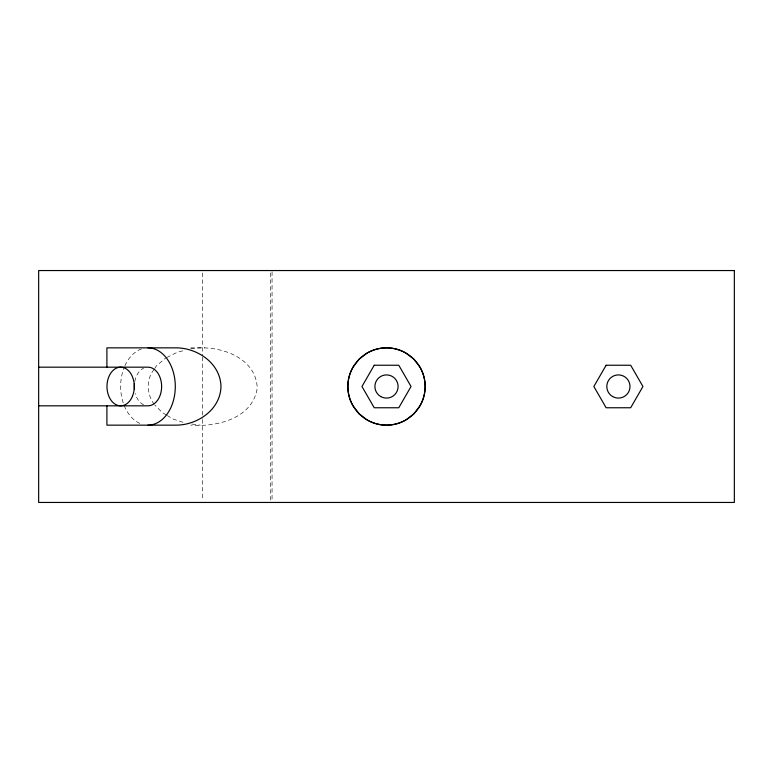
<?xml version="1.0" encoding="UTF-8"?>
<svg xmlns="http://www.w3.org/2000/svg" width="773" height="773" viewBox="0 0 773 773"><rect width="100%" height="100%" fill="white"/><g stroke="black" fill="none" stroke-linecap="round" stroke-linejoin="round"><path stroke-width="0.58" stroke-dasharray="3.87 2.9" d="M154.098 369.417C145.875 379.369 146.793 394.191 154.165 404.376M154.697 368.499L156.504 365.755L165.673 358.025M166.736 357.493L177.355 352.227L182.94 350.787M190.757 348.768C217.503 344.265 256.153 356.363 257.235 388.162C252.684 418.396 216.913 427.266 190.776 425.111M190.718 347.889L204.971 347.889M192.081 424.097L200.284 425.111M182.998 422.309L173.297 419.111L167.326 415.574M166.33 414.985L162.359 412.637L154.987 405.197M272.057 271.758L272.057 500.034M270.55 272.966L270.55 500.034M202.632 272.956L202.632 355.86M202.632 357.058L202.632 418.338M202.632 419.546L202.632 500.044M139.768 423.372A38.65 27.326 -90 0 1 124.443 366.827M124.907 365.755A38.65 27.326 -90 0 1 142.039 348.768M143.585 404.801A19.325 13.663 -90 0 1 135.207 393.418M134.773 381.495A19.325 13.663 -90 0 1 143.585 368.199"/><path stroke-width="1.16" d="M38.65 367.175L147.972 367.175A19.325 13.663 90 0 1 161.634 386.5A19.325 13.663 90 0 1 147.972 405.825L38.65 405.825M106.906 367.175L106.906 347.85L175.394 347.85C197.163 347.55 220.508 363.242 220.972 386.5C220.508 409.758 197.163 425.45 175.394 425.15L106.906 425.15L106.906 405.825M134.473 389.524A19.325 13.663 -90 0 1 134.473 383.476M147.972 347.85A38.65 27.326 90 0 1 175.297 386.5A38.65 27.326 90 0 1 147.972 425.15M374.229 365.243L361.957 386.5L374.229 407.758L398.771 407.758L411.043 386.5L398.771 365.243L374.229 365.243M606.129 365.243L593.857 386.5L606.129 407.758L630.671 407.758L642.943 386.5L630.671 365.243L606.129 365.243M359.174 359.174L353.029 367.175A38.032 37.297 -90 0 0 353.029 405.825L359.174 413.826L367.175 419.971A40.061 39.288 -90 0 0 405.825 419.971L413.826 413.826L419.971 405.825A38.032 37.297 -90 0 0 419.971 367.175L413.826 359.174L405.825 353.029A40.061 39.288 -90 0 0 367.175 353.029L359.174 359.174M734.35 270.55L38.65 270.55L38.65 502.45L734.35 502.45L734.35 270.55M380.703 396.539A11.595 11.595 0 0 0 398.095 386.5A11.595 11.595 0 0 0 380.703 376.461A11.595 11.595 0 0 0 380.703 396.539M359.174 413.826A38.65 38.65 0 0 0 423.836 396.501A38.65 38.65 0 0 0 376.499 349.164A38.65 38.65 0 0 0 359.174 413.826M132.473 396.163A19.325 13.663 -90 0 0 120.636 367.175A19.325 13.663 -90 0 0 108.809 396.163A19.325 13.663 -90 0 0 132.473 396.163M612.603 396.539A11.595 11.595 0 0 0 629.995 386.5A11.595 11.595 0 0 0 612.603 376.461A11.595 11.595 0 0 0 612.603 396.539"/></g></svg>
